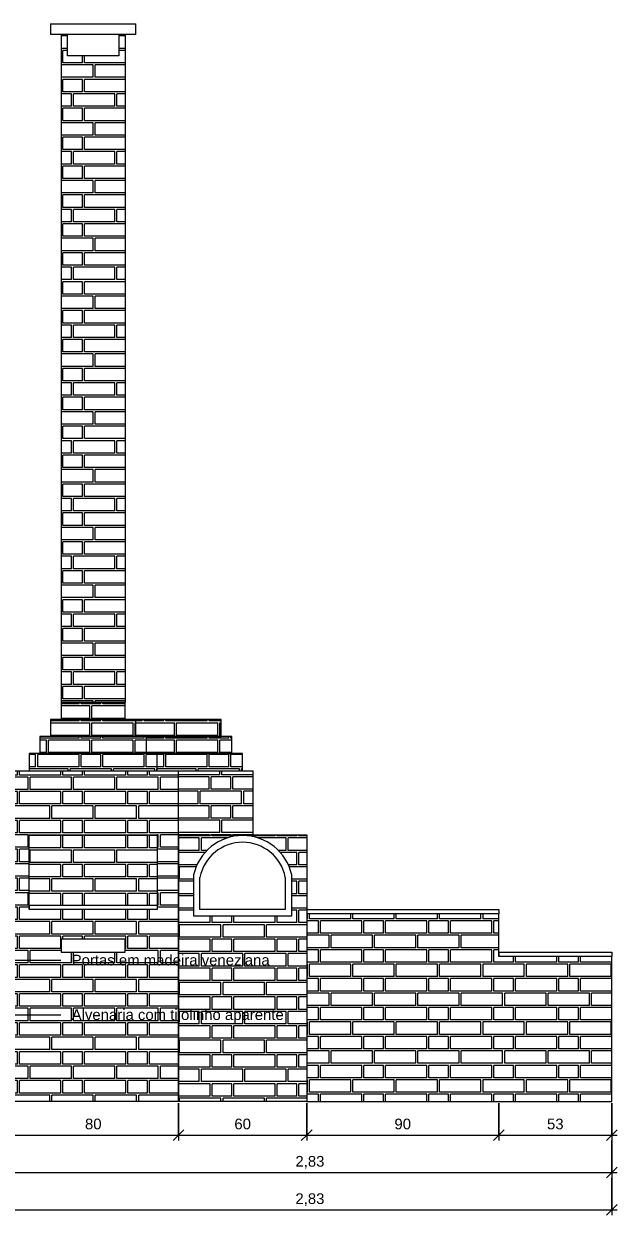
# Model space of a CAD drawing. Header units: millimetres. Extents: x 13463 to 25661, y -8446 to 5210.
# Drawn here: x 16564 to 19345, y -373 to 5210 of the extents above; entities that cross this region are included whole.
import ezdxf

# ---------------------------------------------------------------- set-up
doc = ezdxf.new("R2010")
doc.units = ezdxf.units.MM
for name, color, linetype, lineweight in [('A-ANNO-DIMS', 211, 'Continuous', 9), ('A-ANNO-DIMS-25', 211, 'Continuous', 9), ('A-GENM', 13, 'Continuous', 9), ('G-ANNO-TEXT', 231, 'Continuous', 9)]:
    doc.layers.add(name, color=color, linetype=linetype, lineweight=lineweight)
doc.styles.add('@Arial Unicode MS', font='ARIALUNI.TTF', dxfattribs={"height": 50})
doc.styles.add('Arial', font='arial.ttf', dxfattribs={"height": 50})
doc.dimstyles.new('CRT_-__Metros_-_Linha_de_chamada_3_5_mm', dxfattribs={"dimscale": 304.8, "dimtxt": 50.292243, "dimasz": 0.164042, "dimexe": 0.082021, "dimexo": 0.0625, "dimgap": 0.04101, "dimtad": 1, "dimdec": 0, "dimlfac": 0.1, "dimdsep": 46, "dimtxsty": '@Arial Unicode MS', "dimblk1": 'OBLIQUE', "dimblk2": 'OBLIQUE', "dimsah": 1, "dimcen": 0.09, "dimdle": 0.082021, "dimazin": 0, "dimtfac": 1, "dimtdec": 4, "dimtix": 1, "dimtmove": 0, "dimatfit": 3, "dimfxl": 0.492126, "dimfxlon": 1, "dimtvp": 1, "dimtolj": 1, "dimtzin": 0, "dimarcsym": 2})
doc.dimstyles.new('CRT_-__Metros_-_Linha_de_chamada_3_5_mm_1', dxfattribs={"dimscale": 304.8, "dimtxt": 50.292243, "dimasz": 0.164042, "dimexe": 0.082021, "dimexo": 0.0625, "dimgap": 0.04101, "dimtad": 1, "dimlfac": 0.001, "dimrnd": 0.01, "dimzin": 0, "dimdsep": 46, "dimtxsty": '@Arial Unicode MS', "dimblk1": 'OBLIQUE', "dimblk2": 'OBLIQUE', "dimsah": 1, "dimcen": 0.09, "dimdle": 0.082021, "dimazin": 0, "dimtfac": 1, "dimtdec": 4, "dimtix": 1, "dimtmove": 0, "dimatfit": 3, "dimfxl": 0.492126, "dimfxlon": 1, "dimtvp": 1, "dimtolj": 1, "dimtzin": 0, "dimarcsym": 2})
pattern_1 = [(180, (18489.65, 169.53), (3e-14, 270.937), [193.675, -9.525]), (180, (18489.65, 227.73), (3e-14, 270.937), [193.675, -9.525]), (90, (18489.65, 169.53), (203.2, -1e-14), [58.21, -212.728]), (90, (18295.98, 169.53), (203.2, -1e-14), [58.21, -212.728]), (180, (18337.25, 237.26), (3e-14, 270.937), [193.675, -9.525, 92.075, -9.525]), (180, (18337.25, 295.47), (3e-14, 270.937), [193.675, -9.525, 92.075, -9.525]), (90, (18337.25, 237.26), (304.8, -2e-14), [58.21, -212.728]), (90, (18143.58, 237.26), (304.8, -2e-14), [58.21, -212.728]), (90, (18134.05, 237.26), (304.8, -2e-14), [58.21, -212.728]), (90, (18041.98, 237.26), (304.8, -2e-14), [58.21, -212.728]), (180, (18388.05, 305), (3e-14, 270.937), [193.675, -9.525]), (180, (18388.05, 363.2), (3e-14, 270.937), [193.675, -9.525]), (90, (18388.05, 305), (203.2, -1e-14), [58.21, -212.728]), (90, (18194.38, 305), (203.2, -1e-14), [58.21, -212.728]), (180, (18337.25, 372.73), (3e-14, 270.937), [193.675, -9.525, 92.075, -9.525]), (180, (18337.25, 430.94), (3e-14, 270.937), [193.675, -9.525, 92.075, -9.525]), (90, (18337.25, 372.73), (304.8, -2e-14), [58.21, -212.728]), (90, (18143.58, 372.73), (304.8, -2e-14), [58.21, -212.728]), (90, (18134.05, 372.73), (304.8, -2e-14), [58.21, -212.728]), (90, (18041.98, 372.73), (304.8, -2e-14), [58.21, -212.73])]
pattern_2 = [(180, (17889.65, 169.53), (3e-14, 270.937), [193.675, -9.525]), (180, (17889.65, 227.73), (3e-14, 270.937), [193.675, -9.525]), (90, (17889.65, 169.53), (203.2, -1e-14), [58.21, -212.728]), (90, (17695.98, 169.53), (203.2, -1e-14), [58.21, -212.728]), (180, (17737.25, 237.26), (3e-14, 270.937), [193.675, -9.525, 92.075, -9.525]), (180, (17737.25, 295.47), (3e-14, 270.937), [193.675, -9.525, 92.075, -9.525]), (90, (17737.25, 237.26), (304.8, -2e-14), [58.21, -212.728]), (90, (17543.58, 237.26), (304.8, -2e-14), [58.21, -212.728]), (90, (17534.05, 237.26), (304.8, -2e-14), [58.21, -212.728]), (90, (17441.98, 237.26), (304.8, -2e-14), [58.21, -212.728]), (180, (17788.05, 305), (3e-14, 270.937), [193.675, -9.525]), (180, (17788.05, 363.2), (3e-14, 270.937), [193.675, -9.525]), (90, (17788.05, 305), (203.2, -1e-14), [58.21, -212.728]), (90, (17594.38, 305), (203.2, -1e-14), [58.21, -212.728]), (180, (17737.25, 372.73), (3e-14, 270.937), [193.675, -9.525, 92.075, -9.525]), (180, (17737.25, 430.94), (3e-14, 270.937), [193.675, -9.525, 92.075, -9.525]), (90, (17737.25, 372.73), (304.8, -2e-14), [58.21, -212.728]), (90, (17543.58, 372.73), (304.8, -2e-14), [58.21, -212.73]), (90, (17534.05, 372.73), (304.8, -2e-14), [58.21, -212.73]), (90, (17441.98, 372.73), (304.8, -2e-14), [58.21, -212.73])]

# ---------------------------------------------------------------- blocks, each defined once
blk = doc.blocks.new('CRT_MGN_COZ_Fogão a lenha completo - CRT_MGN_COZ_Fogão a lenha completo-5005769-VISTA FRONTAL BANCADA CHURRASQUEIRA')
at = {"layer": 'A-GENM'}
h = blk.add_hatch(dxfattribs=at)
h.set_pattern_fill('FP_66', color=256, style=0, pattern_type=2)
h.set_pattern_definition([(180, (16889.65, 3604.53), (3e-14, 270.937), [193.675, -9.525]), (180, (16889.65, 3662.73), (3e-14, 270.937), [193.675, -9.525]), (90, (16889.65, 3604.53), (203.2, -1e-14), [58.21, -212.728]), (90, (16695.98, 3604.53), (203.2, -1e-14), [58.21, -212.728]), (180, (16737.25, 3672.26), (3e-14, 270.937), [193.675, -9.525, 92.075, -9.525]), (180, (16737.25, 3730.47), (3e-14, 270.937), [193.675, -9.525, 92.075, -9.525]), (90, (16737.25, 3672.26), (304.8, -2e-14), [58.21, -212.73]), (90, (16543.58, 3672.26), (304.8, -2e-14), [58.21, -212.73]), (90, (16534.05, 3672.26), (304.8, -2e-14), [58.21, -212.73]), (90, (16441.98, 3672.26), (304.8, -2e-14), [58.21, -212.73]), (180, (16788.05, 3740), (3e-14, 270.937), [193.675, -9.525]), (180, (16788.05, 3798.2), (3e-14, 270.937), [193.675, -9.525]), (90, (16788.05, 3740), (203.2, -1e-14), [58.21, -212.728]), (90, (16594.38, 3740), (203.2, -1e-14), [58.21, -212.728]), (180, (16737.25, 3807.73), (3e-14, 270.937), [193.675, -9.525, 92.075, -9.525]), (180, (16737.25, 3865.94), (3e-14, 270.937), [193.675, -9.525, 92.075, -9.525]), (90, (16737.25, 3807.73), (304.8, -2e-14), [58.21, -212.728]), (90, (16543.58, 3807.73), (304.8, -2e-14), [58.21, -212.728]), (90, (16534.05, 3807.73), (304.8, -2e-14), [58.21, -212.728]), (90, (16441.98, 3807.73), (304.8, -2e-14), [58.21, -212.728])])
h.paths.add_polyline_path([(17039.7, 2030), (17039.7, 5160), (17009.7, 5160), (17009.7, 5060), (16769.7, 5060), (16769.7, 5160), (16739.7, 5160), (16739.7, 2030)])
h = blk.add_hatch(dxfattribs=at)
h.set_pattern_fill('FP_70', color=256, style=0, pattern_type=2)
h.set_pattern_definition([(180, (17889.65, 329.52), (3e-14, 270.937), [193.675, -9.525]), (180, (17889.65, 387.73), (3e-14, 270.937), [193.675, -9.525]), (90, (17889.65, 329.52), (203.2, -1e-14), [58.21, -212.728]), (90, (17695.98, 329.52), (203.2, -1e-14), [58.21, -212.728]), (180, (17737.25, 397.26), (3e-14, 270.937), [193.675, -9.525, 92.075, -9.525]), (180, (17737.25, 455.47), (3e-14, 270.937), [193.675, -9.525, 92.075, -9.525]), (90, (17737.25, 397.26), (304.8, -2e-14), [58.21, -212.728]), (90, (17543.58, 397.26), (304.8, -2e-14), [58.21, -212.728]), (90, (17534.05, 397.26), (304.8, -2e-14), [58.21, -212.728]), (90, (17441.98, 397.26), (304.8, -2e-14), [58.21, -212.73]), (180, (17788.05, 465), (3e-14, 270.937), [193.675, -9.525]), (180, (17788.05, 523.2), (3e-14, 270.937), [193.675, -9.525]), (90, (17788.05, 465), (203.2, -1e-14), [58.21, -212.728]), (90, (17594.38, 465), (203.2, -1e-14), [58.21, -212.728]), (180, (17737.25, 532.73), (3e-14, 270.937), [193.675, -9.525, 92.075, -9.525]), (180, (17737.25, 590.94), (3e-14, 270.937), [193.675, -9.525, 92.075, -9.525]), (90, (17737.25, 532.73), (304.8, -2e-14), [58.21, -212.728]), (90, (17543.58, 532.73), (304.8, -2e-14), [58.21, -212.73]), (90, (17534.05, 532.73), (304.8, -2e-14), [58.21, -212.73]), (90, (17441.98, 532.73), (304.8, -2e-14), [58.21, -212.73])])
h.paths.add_polyline_path([(16739.7, 1950), (17039.7, 1950), (17039.7, 2030), (16739.7, 2030)])
h = blk.add_hatch(dxfattribs=at)
h.set_pattern_fill('FP_71', color=256, style=0, pattern_type=2)
h.set_pattern_definition([(180, (17889.65, 249.53), (3e-14, 270.937), [193.675, -9.525]), (180, (17889.65, 307.73), (3e-14, 270.937), [193.675, -9.525]), (90, (17889.65, 249.53), (203.2, -1e-14), [58.21, -212.728]), (90, (17695.98, 249.53), (203.2, -1e-14), [58.21, -212.728]), (180, (17737.25, 317.26), (3e-14, 270.937), [193.675, -9.525, 92.075, -9.525]), (180, (17737.25, 375.47), (3e-14, 270.937), [193.675, -9.525, 92.075, -9.525]), (90, (17737.25, 317.26), (304.8, -2e-14), [58.21, -212.728]), (90, (17543.58, 317.26), (304.8, -2e-14), [58.21, -212.728]), (90, (17534.05, 317.26), (304.8, -2e-14), [58.21, -212.728]), (90, (17441.98, 317.26), (304.8, -2e-14), [58.21, -212.728]), (180, (17788.05, 385), (3e-14, 270.937), [193.675, -9.525]), (180, (17788.05, 443.2), (3e-14, 270.937), [193.675, -9.525]), (90, (17788.05, 385), (203.2, -1e-14), [58.21, -212.728]), (90, (17594.38, 385), (203.2, -1e-14), [58.21, -212.728]), (180, (17737.25, 452.73), (3e-14, 270.937), [193.675, -9.525, 92.075, -9.525]), (180, (17737.25, 510.94), (3e-14, 270.937), [193.675, -9.525, 92.075, -9.525]), (90, (17737.25, 452.73), (304.8, -2e-14), [58.21, -212.728]), (90, (17543.58, 452.73), (304.8, -2e-14), [58.21, -212.73]), (90, (17534.05, 452.73), (304.8, -2e-14), [58.21, -212.73]), (90, (17441.98, 452.73), (304.8, -2e-14), [58.21, -212.73])])
h.paths.add_polyline_path([(17089.7, 1870), (17089.7, 1950), (16689.7, 1950), (16689.7, 1870)])
h = blk.add_hatch(dxfattribs=at)
h.set_pattern_fill('FP_67', color=256, style=0, pattern_type=2)
h.set_pattern_definition([(180, (18489.65, 249.53), (3e-14, 270.937), [193.675, -9.525]), (180, (18489.65, 307.73), (3e-14, 270.937), [193.675, -9.525]), (90, (18489.65, 249.53), (203.2, -1e-14), [58.21, -212.728]), (90, (18295.98, 249.53), (203.2, -1e-14), [58.21, -212.728]), (180, (18337.25, 317.26), (3e-14, 270.937), [193.675, -9.525, 92.075, -9.525]), (180, (18337.25, 375.47), (3e-14, 270.937), [193.675, -9.525, 92.075, -9.525]), (90, (18337.25, 317.26), (304.8, -2e-14), [58.21, -212.728]), (90, (18143.58, 317.26), (304.8, -2e-14), [58.21, -212.728]), (90, (18134.05, 317.26), (304.8, -2e-14), [58.21, -212.728]), (90, (18041.98, 317.26), (304.8, -2e-14), [58.21, -212.728]), (180, (18388.05, 385), (3e-14, 270.937), [193.675, -9.525]), (180, (18388.05, 443.2), (3e-14, 270.937), [193.675, -9.525]), (90, (18388.05, 385), (203.2, -1e-14), [58.21, -212.728]), (90, (18194.38, 385), (203.2, -1e-14), [58.21, -212.728]), (180, (18337.25, 452.73), (3e-14, 270.937), [193.675, -9.525, 92.075, -9.525]), (180, (18337.25, 510.94), (3e-14, 270.937), [193.675, -9.525, 92.075, -9.525]), (90, (18337.25, 452.73), (304.8, -2e-14), [58.21, -212.728]), (90, (18143.58, 452.73), (304.8, -2e-14), [58.21, -212.728]), (90, (18134.05, 452.73), (304.8, -2e-14), [58.21, -212.728]), (90, (18041.98, 452.73), (304.8, -2e-14), [58.21, -212.73])])
h.paths.add_polyline_path([(17174.6, 1870), (17489.7, 1870), (17489.7, 1950), (17089.7, 1950), (17089.7, 1870), (17139.7, 1870)])
h = blk.add_hatch(dxfattribs=at)
h.set_pattern_fill('FP_72', color=256, style=0, pattern_type=2)
h.set_pattern_definition(pattern_2)
h.paths.add_polyline_path([(16639.7, 1790), (17139.7, 1790), (17139.7, 1870), (16639.7, 1870)])
h = blk.add_hatch(dxfattribs=at)
h.set_pattern_fill('FP_68', color=256, style=0, pattern_type=2)
h.set_pattern_definition(pattern_1)
h.paths.add_polyline_path([(17174.6, 1790), (17539.7, 1790), (17539.7, 1870), (17139.7, 1870), (17139.7, 1790)])
h = blk.add_hatch(dxfattribs=at)
h.set_pattern_fill('FP_72', color=256, style=0, pattern_type=2)
h.set_pattern_definition(pattern_2)
h.paths.add_polyline_path([(17189.7, 1710), (17189.7, 1790), (16589.7, 1790), (16589.7, 1710), (17174.6, 1710)])
h = blk.add_hatch(dxfattribs=at)
h.set_pattern_fill('FP_68', color=256, style=0, pattern_type=2)
h.set_pattern_definition(pattern_1)
h.paths.add_polyline_path([(17189.7, 1710), (17589.7, 1710), (17589.7, 1790), (17189.7, 1790), (17189.7, 1749.2)])
h = blk.add_hatch(dxfattribs=at)
h.set_pattern_fill('FP_73', color=256, style=0, pattern_type=2)
h.set_pattern_definition([(180, (16889.65, 944.52), (3e-14, 270.94), [193.675, -9.525]), (180, (16889.65, 1002.73), (3e-14, 270.94), [193.675, -9.525]), (90, (16889.65, 944.52), (203.2, -1e-14), [58.21, -212.73]), (90, (16695.98, 944.52), (203.2, -1e-14), [58.21, -212.73]), (180, (16737.25, 1012.26), (3e-14, 270.94), [193.675, -9.525, 92.075, -9.525]), (180, (16737.25, 1070.47), (3e-14, 270.94), [193.675, -9.525, 92.075, -9.525]), (90, (16737.25, 1012.26), (304.8, -2e-14), [58.21, -212.73]), (90, (16543.58, 1012.26), (304.8, -2e-14), [58.21, -212.73]), (90, (16534.05, 1012.26), (304.8, -2e-14), [58.21, -212.73]), (90, (16441.98, 1012.26), (304.8, -2e-14), [58.21, -212.73]), (180, (16788.05, 1080), (3e-14, 270.94), [193.675, -9.525]), (180, (16788.05, 1138.2), (3e-14, 270.94), [193.675, -9.525]), (90, (16788.05, 1080), (203.2, -1e-14), [58.21, -212.73]), (90, (16594.38, 1080), (203.2, -1e-14), [58.21, -212.728]), (180, (16737.25, 1147.73), (3e-14, 270.94), [193.675, -9.525, 92.075, -9.525]), (180, (16737.25, 1205.94), (3e-14, 270.94), [193.675, -9.525, 92.075, -9.525]), (90, (16737.25, 1147.73), (304.8, -2e-14), [58.21, -212.73]), (90, (16543.58, 1147.73), (304.8, -2e-14), [58.21, -212.73]), (90, (16534.05, 1147.73), (304.8, -2e-14), [58.21, -212.73]), (90, (16441.98, 1147.73), (304.8, -2e-14), [58.21, -212.73])])
h.paths.add_polyline_path([(16505.2, 160), (17289.7, 160), (17289.7, 1710), (16489.7, 1710), (16489.7, 160)])
h.paths.add_polyline_path([(16739.7, 860), (16739.7, 920), (17039.7, 920), (17039.7, 860), (17034.1, 860)])
h.paths.add_polyline_path([(17039.7, 1060), (16589.7, 1060), (16589.7, 1410), (17189.7, 1410), (17189.7, 1060), (17174.6, 1060)])
h = blk.add_hatch(dxfattribs=at)
h.set_pattern_fill('FP_69', color=256, style=0, pattern_type=2)
h.set_pattern_definition([(180, (18499.25, 1419.53), (3e-14, 270.937), [193.675, -9.525]), (180, (18499.25, 1477.73), (3e-14, 270.937), [193.675, -9.525]), (90, (18499.25, 1419.53), (203.2, -1e-14), [58.21, -212.728]), (90, (18305.58, 1419.53), (203.2, -1e-14), [58.21, -212.73]), (180, (18346.85, 1487.26), (3e-14, 270.94), [193.675, -9.525, 92.075, -9.525]), (180, (18346.85, 1545.47), (3e-14, 270.94), [193.675, -9.525, 92.075, -9.525]), (90, (18346.85, 1487.26), (304.8, -2e-14), [58.21, -212.73]), (90, (18153.18, 1487.26), (304.8, -2e-14), [58.21, -212.73]), (90, (18143.65, 1487.26), (304.8, -2e-14), [58.21, -212.73]), (90, (18051.58, 1487.26), (304.8, -2e-14), [58.21, -212.73]), (180, (18397.65, 1555), (3e-14, 270.94), [193.675, -9.525]), (180, (18397.65, 1613.2), (3e-14, 270.94), [193.675, -9.525]), (90, (18397.65, 1555), (203.2, -1e-14), [58.21, -212.728]), (90, (18203.98, 1555), (203.2, -1e-14), [58.21, -212.73]), (180, (18346.85, 1622.73), (3e-14, 270.94), [193.675, -9.525, 92.075, -9.525]), (180, (18346.85, 1680.94), (3e-14, 270.94), [193.675, -9.525, 92.075, -9.525]), (90, (18346.85, 1622.73), (304.8, -2e-14), [58.21, -212.73]), (90, (18153.18, 1622.73), (304.8, -2e-14), [58.21, -212.73]), (90, (18143.65, 1622.73), (304.8, -2e-14), [58.21, -212.73]), (90, (18051.58, 1622.73), (304.8, -2e-14), [58.21, -212.73])])
h.paths.add_polyline_path([(17289.7, 1410), (17639.7, 1410), (17639.7, 1710), (17289.7, 1710), (17289.7, 1493.9)])
h = blk.add_hatch(dxfattribs=at)
h.set_pattern_fill('FP_74', color=256, style=0, pattern_type=2)
h.set_pattern_definition([(180, (16889.65, 1144.53), (3e-14, 270.94), [193.675, -9.525]), (180, (16889.65, 1202.73), (3e-14, 270.94), [193.675, -9.525]), (90, (16889.65, 1144.53), (203.2, -1e-14), [58.21, -212.73]), (90, (16695.98, 1144.53), (203.2, -1e-14), [58.21, -212.73]), (180, (16737.25, 1212.26), (3e-14, 270.94), [193.675, -9.525, 92.075, -9.525]), (180, (16737.25, 1270.47), (3e-14, 270.94), [193.675, -9.525, 92.075, -9.525]), (90, (16737.25, 1212.26), (304.8, -2e-14), [58.21, -212.73]), (90, (16543.58, 1212.26), (304.8, -2e-14), [58.21, -212.73]), (90, (16534.05, 1212.26), (304.8, -2e-14), [58.21, -212.73]), (90, (16441.98, 1212.26), (304.8, -2e-14), [58.21, -212.73]), (180, (16788.05, 1280), (3e-14, 270.94), [193.675, -9.525]), (180, (16788.05, 1338.2), (3e-14, 270.94), [193.675, -9.525]), (90, (16788.05, 1280), (203.2, -1e-14), [58.21, -212.73]), (90, (16594.38, 1280), (203.2, -1e-14), [58.21, -212.73]), (180, (16737.25, 1347.73), (3e-14, 270.94), [193.675, -9.525, 92.075, -9.525]), (180, (16737.25, 1405.94), (3e-14, 270.94), [193.675, -9.525, 92.075, -9.525]), (90, (16737.25, 1347.73), (304.8, -2e-14), [58.21, -212.73]), (90, (16543.58, 1347.73), (304.8, -2e-14), [58.21, -212.73]), (90, (16534.05, 1347.73), (304.8, -2e-14), [58.21, -212.73]), (90, (16441.98, 1347.73), (304.8, -2e-14), [58.21, -212.73])])
h.paths.add_polyline_path([(16589.7, 1080), (17189.7, 1080), (17189.7, 1410), (16589.7, 1410)])
h = blk.add_hatch(dxfattribs=at)
h.set_pattern_fill('FP_75', color=256, style=0, pattern_type=2)
h.set_pattern_definition([(180, (17589.65, 794.52), (3e-14, 270.94), [193.675, -9.525]), (180, (17589.65, 852.73), (3e-14, 270.94), [193.675, -9.525]), (90, (17589.65, 794.52), (203.2, -1e-14), [58.21, -212.73]), (90, (17395.98, 794.52), (203.2, -1e-14), [58.21, -212.73]), (180, (17437.25, 862.26), (3e-14, 270.94), [193.675, -9.525, 92.075, -9.525]), (180, (17437.25, 920.47), (3e-14, 270.94), [193.675, -9.525, 92.075, -9.525]), (90, (17437.25, 862.26), (304.8, -2e-14), [58.21, -212.73]), (90, (17243.58, 862.26), (304.8, -2e-14), [58.21, -212.73]), (90, (17234.05, 862.26), (304.8, -2e-14), [58.21, -212.73]), (90, (17141.98, 862.26), (304.8, -2e-14), [58.21, -212.73]), (180, (17488.05, 930), (3e-14, 270.94), [193.675, -9.525]), (180, (17488.05, 988.2), (3e-14, 270.94), [193.675, -9.525]), (90, (17488.05, 930), (203.2, -1e-14), [58.21, -212.73]), (90, (17294.38, 930), (203.2, -1e-14), [58.21, -212.73]), (180, (17437.25, 997.73), (3e-14, 270.94), [193.675, -9.525, 92.075, -9.525]), (180, (17437.25, 1055.94), (3e-14, 270.94), [193.675, -9.525, 92.075, -9.525]), (90, (17437.25, 997.73), (304.8, -2e-14), [58.21, -212.73]), (90, (17243.58, 997.73), (304.8, -2e-14), [58.21, -212.73]), (90, (17234.05, 997.73), (304.8, -2e-14), [58.21, -212.73]), (90, (17141.98, 997.73), (304.8, -2e-14), [58.21, -212.73])])
h.paths.add_polyline_path([(17289.7, 160), (17889.7, 160), (17889.7, 1410), (17289.7, 1410), (17289.7, 728.1)])
h.paths.add_polyline_path([(17359.7, 1030), (17359.7, 1221.6), (17366.8, 1247.1), (17376.8, 1271.7), (17389.6, 1295), (17404.8, 1316.8), (17422.4, 1336.6), (17442.9, 1354.9), (17463.8, 1369.8), (17488.8, 1383.5), (17511.5, 1392.9), (17537, 1400.3), (17563.1, 1404.8), (17589.7, 1406.3), (17616.2, 1404.8), (17642.3, 1400.3), (17667.8, 1392.9), (17692.3, 1382.7), (17715.5, 1369.8), (17737.1, 1354.4), (17756.9, 1336.6), (17775.8, 1314.8), (17790, 1294.5), (17802.5, 1271.7), (17812.5, 1247.1), (17819.7, 1221.6), (17819.7, 1030), (17386.3, 1030)])
h = blk.add_hatch(dxfattribs=at)
h.set_pattern_fill('FP_76', color=256, style=0, pattern_type=2)
h.set_pattern_definition([(180, (18604.65, 609.52), (3e-14, 270.94), [193.675, -9.525]), (180, (18604.65, 667.73), (3e-14, 270.94), [193.675, -9.525]), (90, (18604.65, 609.52), (203.2, -1e-14), [58.21, -212.73]), (90, (18410.98, 609.52), (203.2, -1e-14), [58.21, -212.73]), (180, (18452.25, 677.26), (3e-14, 270.94), [193.675, -9.525, 92.075, -9.525]), (180, (18452.25, 735.47), (3e-14, 270.94), [193.675, -9.525, 92.075, -9.525]), (90, (18452.25, 677.26), (304.8, -2e-14), [58.21, -212.73]), (90, (18258.58, 677.26), (304.8, -2e-14), [58.21, -212.73]), (90, (18249.05, 677.26), (304.8, -2e-14), [58.21, -212.73]), (90, (18156.98, 677.26), (304.8, -2e-14), [58.21, -212.73]), (180, (18503.05, 745), (3e-14, 270.94), [193.675, -9.525]), (180, (18503.05, 803.2), (3e-14, 270.94), [193.675, -9.525]), (90, (18503.05, 745), (203.2, -1e-14), [58.21, -212.73]), (90, (18309.38, 745), (203.2, -1e-14), [58.21, -212.728]), (180, (18452.25, 812.73), (3e-14, 270.94), [193.675, -9.525, 92.075, -9.525]), (180, (18452.25, 870.94), (3e-14, 270.94), [193.675, -9.525, 92.075, -9.525]), (90, (18452.25, 812.73), (304.8, -2e-14), [58.21, -212.73]), (90, (18258.58, 812.73), (304.8, -2e-14), [58.21, -212.73]), (90, (18249.05, 812.73), (304.8, -2e-14), [58.21, -212.73]), (90, (18156.98, 812.73), (304.8, -2e-14), [58.21, -212.73])])
h.paths.add_polyline_path([(18513.3, 160), (19319.7, 160), (19319.7, 840), (18789.7, 840), (18789.7, 1040), (17889.7, 1040), (17889.7, 160)])
for p, q in [((16689.7, 5210), (17089.7, 5210)), ((16689.7, 5210), (16689.7, 5160)), ((17089.7, 5160), (17089.7, 5210)), ((17089.7, 5160), (16689.7, 5160)), ((16739.7, 5160), (16739.7, 2030)), ((16769.7, 5060), (16769.7, 5160)), ((17009.7, 5160), (17009.7, 5060)), ((17039.7, 5160), (17039.7, 2030)), ((17009.7, 5060), (16769.7, 5060)), ((17039.7, 2030), (16739.7, 2030)), ((17039.7, 2030), (16739.7, 2030)), ((16739.7, 2030), (16739.7, 1950)), ((17039.7, 1950), (17039.7, 2030)), ((17089.7, 1950), (16689.7, 1950)), ((16689.7, 1950), (16689.7, 1870)), ((17489.7, 1950), (17089.7, 1950)), ((17089.7, 1870), (17089.7, 1950)), ((17489.7, 1870), (17489.7, 1950)), ((17139.7, 1870), (16639.7, 1870)), ((16639.7, 1870), (16639.7, 1790)), ((17139.7, 1870), (17489.7, 1870)), ((17539.7, 1870), (17139.7, 1870)), ((17139.7, 1790), (17139.7, 1870)), ((17539.7, 1790), (17539.7, 1870)), ((17189.7, 1790), (16589.7, 1790)), ((16589.7, 1790), (16589.7, 1710)), ((17189.7, 1790), (17539.7, 1790)), ((17589.7, 1790), (17189.7, 1790)), ((17189.7, 1710), (17189.7, 1790)), ((17589.7, 1710), (17589.7, 1790)), ((16489.7, 1710), (17289.7, 1710)), ((17289.7, 1710), (17589.7, 1710)), ((17289.7, 1710), (17639.7, 1710)), ((17289.7, 160), (17289.7, 1710)), ((17639.7, 1410), (17639.7, 1710)), ((16589.7, 1060), (16589.7, 1410)), ((16589.7, 1410), (17189.7, 1410)), ((17189.7, 1410), (17189.7, 1060)), ((17289.7, 1410), (17889.7, 1410)), ((17289.7, 1410), (17289.7, 160)), ((17889.7, 1410), (17889.7, 160)), ((17359.7, 1221.6), (17359.7, 1030)), ((17389.7, 1060), (17389.7, 1210)), ((17789.7, 1210), (17789.7, 1060)), ((17819.7, 1030), (17819.7, 1221.6)), ((16589.7, 1080), (17189.7, 1080)), ((16589.7, 1080), (16589.7, 1060)), ((17189.7, 1080), (17189.7, 1060)), ((17189.7, 1060), (16589.7, 1060)), ((17189.7, 1060), (16589.7, 1060)), ((17359.7, 1030), (17819.7, 1030)), ((17789.7, 1060), (17389.7, 1060)), ((17889.7, 1060), (18789.7, 1060)), ((17889.7, 1060), (17889.7, 1040)), ((18789.7, 1040), (17889.7, 1040)), ((18789.7, 1040), (17889.7, 1040)), ((17889.7, 1040), (17889.7, 160)), ((18789.7, 1060), (18789.7, 1040)), ((18789.7, 840), (18789.7, 1040)), ((16739.7, 920), (16739.7, 860)), ((17039.7, 920), (16739.7, 920)), ((17039.7, 860), (17039.7, 920)), ((16739.7, 860), (17039.7, 860)), ((18789.7, 860), (19319.7, 860)), ((18789.7, 860), (18789.7, 840)), ((19319.7, 840), (18789.7, 840)), ((19319.7, 840), (18789.7, 840)), ((19319.7, 860), (19319.7, 840)), ((19319.7, 160), (19319.7, 840)), ((17289.7, 160), (16489.7, 160)), ((17889.7, 160), (17289.7, 160)), ((17889.7, 160), (19319.7, 160))]:
    blk.add_line(p, q, dxfattribs=at)
for radius, start, end in [(235.6, 12.4642, 167.5358), (203.8, 11.1032, 168.8968)]:
    blk.add_arc((17589.7, 1170.7), radius, start, end, dxfattribs=at)
blk = doc.blocks.new('DIMBLOCK11-VISTA FRONTAL BANCADA CHURRASQUEIRA')
at = {"layer": 'A-ANNO-DIMS-25'}
for p, q in [((16489.7, 152.1), (16489.7, -22.9)), ((16489.7, 2.1), (16489.7, 152.1)), ((17289.7, 152.1), (17289.7, -22.9)), ((17289.7, 2.1), (17289.7, 152.1)), ((16489.7, 2.1), (17289.7, 2.1))]:
    blk.add_line(p, q, dxfattribs=at)
at = {"layer": 'A-ANNO-DIMS-25', "lineweight": 18}
for p, q in [((16489.7, 2.1), (16464.7, -22.9)), ((16489.7, 2.1), (16514.7, 27.1)), ((17289.7, 2.1), (17264.7, -22.9)), ((17289.7, 2.1), (17314.7, 27.1))]:
    blk.add_line(p, q, dxfattribs=at)
at = {"layer": 'A-ANNO-DIMS-25', "color": 0, "insert": (16850.9, 79.5), "char_height": 50, "width": 92.937, "attachment_point": 1, "line_spacing_factor": 1.117605, "style": '@Arial Unicode MS'}
blk.add_mtext('80', dxfattribs=at)
blk = doc.blocks.new('_Oblique')
at = {"color": 0, "linetype": 'ByBlock', "lineweight": -2}
blk.add_line((-0.5, -0.5), (0.5, 0.5), dxfattribs=at)
blk = doc.blocks.new('DIMBLOCK12-VISTA FRONTAL BANCADA CHURRASQUEIRA')
at = {"layer": 'A-ANNO-DIMS-25'}
for p, q in [((17289.7, 152.1), (17289.7, -22.9)), ((17289.7, 2.1), (17289.7, 152.1)), ((17889.7, 152.1), (17889.7, -22.9)), ((17889.7, 2.1), (17889.7, 152.1)), ((17289.7, 2.1), (17889.7, 2.1))]:
    blk.add_line(p, q, dxfattribs=at)
at = {"layer": 'A-ANNO-DIMS-25', "lineweight": 18}
for p, q in [((17289.7, 2.1), (17264.7, -22.9)), ((17289.7, 2.1), (17314.7, 27.1)), ((17889.7, 2.1), (17864.7, -22.9)), ((17889.7, 2.1), (17914.7, 27.1))]:
    blk.add_line(p, q, dxfattribs=at)
at = {"layer": 'A-ANNO-DIMS-25', "color": 0, "insert": (17550.9, 79.5), "char_height": 50, "width": 92.937, "attachment_point": 1, "line_spacing_factor": 1.117605, "style": '@Arial Unicode MS'}
blk.add_mtext('60', dxfattribs=at)
blk = doc.blocks.new('DIMBLOCK13-VISTA FRONTAL BANCADA CHURRASQUEIRA')
at = {"layer": 'A-ANNO-DIMS-25'}
for p, q in [((17889.7, 152.1), (17889.7, -22.9)), ((17889.7, 2.1), (17889.7, 152.1)), ((18789.7, 152.1), (18789.7, -22.9)), ((18789.7, 2.1), (18789.7, 152.1)), ((17889.7, 2.1), (18789.7, 2.1))]:
    blk.add_line(p, q, dxfattribs=at)
at = {"layer": 'A-ANNO-DIMS-25', "lineweight": 18}
for p, q in [((17889.7, 2.1), (17864.7, -22.9)), ((17889.7, 2.1), (17914.7, 27.1)), ((18789.7, 2.1), (18764.7, -22.9)), ((18789.7, 2.1), (18814.7, 27.1))]:
    blk.add_line(p, q, dxfattribs=at)
at = {"layer": 'A-ANNO-DIMS-25', "color": 0, "insert": (18300.9, 79.5), "char_height": 50, "width": 92.937, "attachment_point": 1, "line_spacing_factor": 1.117605, "style": '@Arial Unicode MS'}
blk.add_mtext('90', dxfattribs=at)
blk = doc.blocks.new('DIMBLOCK14-VISTA FRONTAL BANCADA CHURRASQUEIRA')
at = {"layer": 'A-ANNO-DIMS-25'}
for p, q in [((18789.7, 152.1), (18789.7, -22.9)), ((18789.7, 2.1), (18789.7, 152.1)), ((19319.7, 152.1), (19319.7, -22.9)), ((19319.7, 2.1), (19319.7, 152.1)), ((18789.7, 2.1), (19344.7, 2.1))]:
    blk.add_line(p, q, dxfattribs=at)
at = {"layer": 'A-ANNO-DIMS-25', "lineweight": 18}
for p, q in [((18789.7, 2.1), (18764.7, -22.9)), ((18789.7, 2.1), (18814.7, 27.1)), ((19319.7, 2.1), (19294.7, -22.9)), ((19319.7, 2.1), (19344.7, 27.1))]:
    blk.add_line(p, q, dxfattribs=at)
at = {"layer": 'A-ANNO-DIMS-25', "color": 0, "insert": (19015.9, 79.5), "char_height": 50, "width": 92.937, "attachment_point": 1, "line_spacing_factor": 1.117605, "style": '@Arial Unicode MS'}
blk.add_mtext('53', dxfattribs=at)
blk = doc.blocks.new('DIMBLOCK22-VISTA FRONTAL BANCADA CHURRASQUEIRA')
at = {"layer": 'A-ANNO-DIMS-25'}
for p, q in [((16489.7, -22.9), (16489.7, -197.9)), ((16489.7, -172.9), (16489.7, -22.9)), ((19319.7, -22.9), (19319.7, -197.9)), ((19319.7, -172.9), (19319.7, -22.9)), ((16489.7, -172.9), (19344.7, -172.9))]:
    blk.add_line(p, q, dxfattribs=at)
at = {"layer": 'A-ANNO-DIMS-25', "lineweight": 18}
for p, q in [((16489.7, -172.9), (16514.7, -147.9)), ((19319.7, -172.9), (19344.7, -147.9)), ((16489.7, -172.9), (16464.7, -197.9)), ((19319.7, -172.9), (19294.7, -197.9))]:
    blk.add_line(p, q, dxfattribs=at)
at = {"layer": 'A-ANNO-DIMS-25', "color": 0, "insert": (17837, -95.5), "char_height": 50, "width": 162.337, "attachment_point": 1, "line_spacing_factor": 1.117605, "style": '@Arial Unicode MS'}
blk.add_mtext('2,83', dxfattribs=at)
blk = doc.blocks.new('DIMBLOCK24-VISTA FRONTAL BANCADA CHURRASQUEIRA')
at = {"layer": 'A-ANNO-DIMS-25'}
for p, q in [((16489.7, -197.9), (16489.7, -372.9)), ((16489.7, -347.9), (16489.7, -197.9)), ((19319.7, -197.9), (19319.7, -372.9)), ((19319.7, -347.9), (19319.7, -197.9)), ((16489.7, -347.9), (19344.7, -347.9))]:
    blk.add_line(p, q, dxfattribs=at)
at = {"layer": 'A-ANNO-DIMS-25', "lineweight": 18}
for p, q in [((16489.7, -347.9), (16514.7, -322.9)), ((19319.7, -347.9), (19344.7, -322.9)), ((16489.7, -347.9), (16464.7, -372.9)), ((19319.7, -347.9), (19294.7, -372.9))]:
    blk.add_line(p, q, dxfattribs=at)
at = {"layer": 'A-ANNO-DIMS-25', "color": 0, "insert": (17837, -270.5), "char_height": 50, "width": 162.337, "attachment_point": 1, "line_spacing_factor": 1.117605, "style": '@Arial Unicode MS'}
blk.add_mtext('2,83', dxfattribs=at)

msp = doc.modelspace()

# ---------------------------------------------------------------- linework, layer by layer
at = {"layer": 'G-ANNO-TEXT', "color": 7}
for p, q in [((16343.791, 822.474), (16737.737, 822.474)), ((16464.115, 566.655), (16737.737, 566.655))]:
    msp.add_line(p, q, dxfattribs=at)

# ---------------------------------------------------------------- block references
at = {"layer": 'A-GENM'}
msp.add_blockref('CRT_MGN_COZ_Fogão a lenha completo - CRT_MGN_COZ_Fogão a lenha completo-5005769-VISTA FRONTAL BANCADA CHURRASQUEIRA', (0, 0), dxfattribs=at)

# ---------------------------------------------------------------- texts
at = {"layer": 'G-ANNO-TEXT', "color": 7, "char_height": 50, "attachment_point": 1, "style": 'Arial'}
for s, insert, width in [('Portas em madeira veneziana', (16788.537, 847.474), 1152.42578), ('Alvenaria com tijolinho aparente', (16788.537, 591.655), 1238.60719)]:
    msp.add_mtext(s, dxfattribs=dict(at, insert=insert, width=width))

# ---------------------------------------------------------------- dimensions: what is measured, and where the dimension line sits
at = {"layer": 'A-ANNO-DIMS'}
for base, p1, p2, dimstyle, override, picture, middle in [((17289.651, 2.108), (16489.651, 152.108), (17289.651, 152.108), 'CRT_-__Metros_-_Linha_de_chamada_3_5_mm', {"dimpost": '<>', "dimfxl": 800}, 'DIMBLOCK11-VISTA FRONTAL BANCADA CHURRASQUEIRA', (16889.651, 40.154)), ((17889.651, 2.108), (17289.651, 152.108), (17889.651, 152.108), 'CRT_-__Metros_-_Linha_de_chamada_3_5_mm', {"dimpost": '<>', "dimfxl": 600}, 'DIMBLOCK12-VISTA FRONTAL BANCADA CHURRASQUEIRA', (17589.651, 40.154)), ((18789.651, 2.108), (17889.651, 152.108), (18789.651, 152.108), 'CRT_-__Metros_-_Linha_de_chamada_3_5_mm', {"dimpost": '<>', "dimfxl": 900}, 'DIMBLOCK13-VISTA FRONTAL BANCADA CHURRASQUEIRA', (18339.651, 40.154)), ((19319.651, 2.108), (18789.651, 152.108), (19319.651, 152.108), 'CRT_-__Metros_-_Linha_de_chamada_3_5_mm', {"dimpost": '<>', "dimfxl": 530}, 'DIMBLOCK14-VISTA FRONTAL BANCADA CHURRASQUEIRA', (19054.651, 40.154)), ((19319.651, -172.892), (16489.651, -22.892), (19319.651, -22.892), 'CRT_-__Metros_-_Linha_de_chamada_3_5_mm_1', {"dimpost": '<>', "dimfxl": 2830}, 'DIMBLOCK22-VISTA FRONTAL BANCADA CHURRASQUEIRA', (17904.651, -134.846)), ((19319.651, -347.892), (16489.651, -197.892), (19319.651, -197.892), 'CRT_-__Metros_-_Linha_de_chamada_3_5_mm_1', {"dimpost": '<>', "dimfxl": 2830}, 'DIMBLOCK24-VISTA FRONTAL BANCADA CHURRASQUEIRA', (17904.651, -309.846))]:
    dim = msp.add_linear_dim(base=base, p1=p1, p2=p2, dimstyle=dimstyle, override=override, dxfattribs=at)
    dim.commit()
    dim.dimension.update_dxf_attribs({"geometry": picture, "text_midpoint": middle})

doc.saveas('drawing.dxf')
